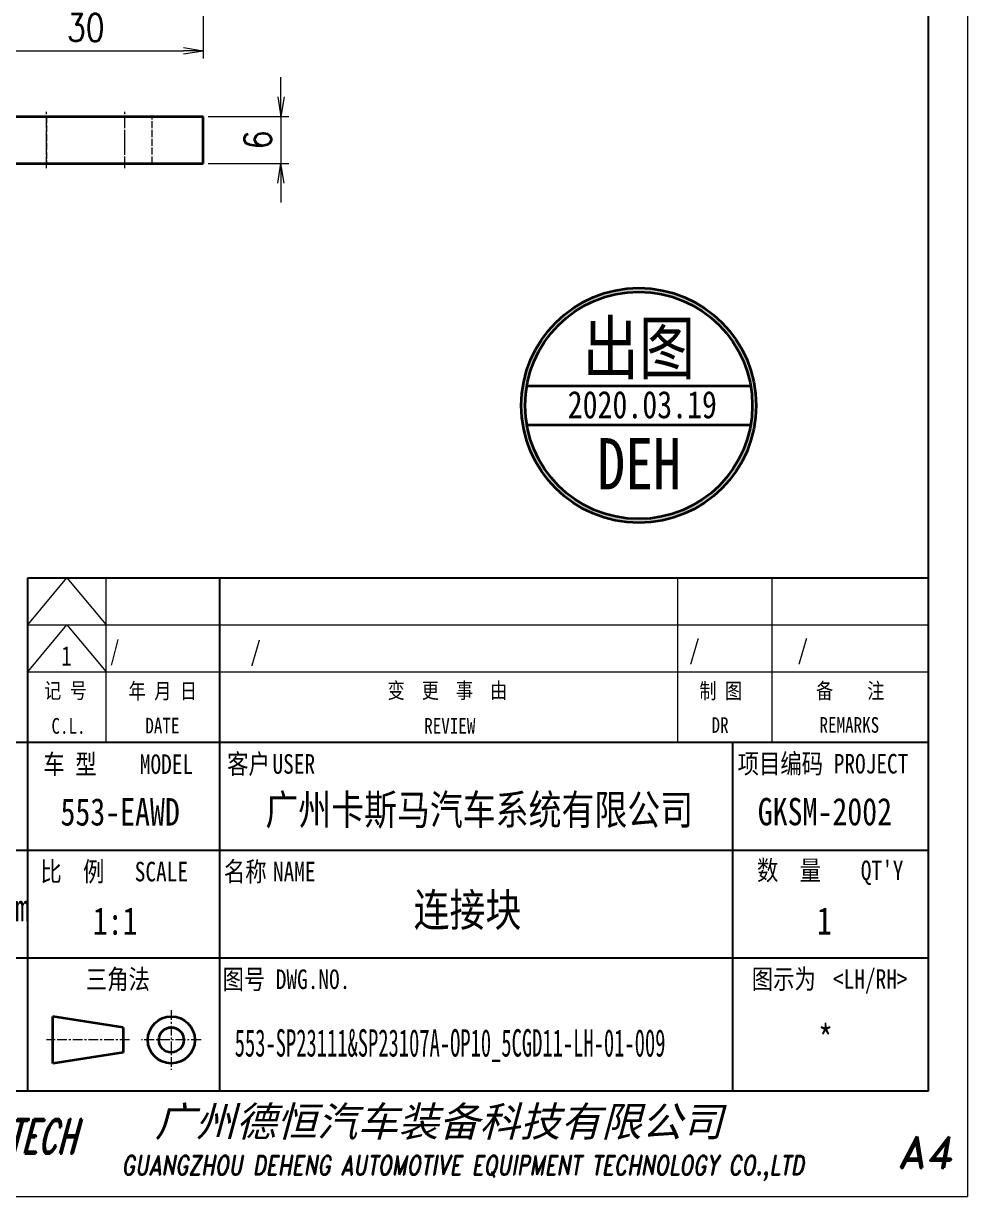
# Model space of a CAD drawing. Header units: millimetres. Extents: x -50531 to 104182, y -50696 to 36723.
# Drawn here: x -49361.1 to -49240.6, y 35594.6 to 35744.5 of the extents above; entities that cross this region are included whole.
import ezdxf
from ezdxf.enums import TextEntityAlignment as Align

# ---------------------------------------------------------------- set-up
doc = ezdxf.new("R2010")
doc.units = ezdxf.units.MM
doc.header["$LTSCALE"] = 0.5
for name, pattern in [('AM_ISO02W050x2', [3.75, 3, -0.75]), ('AM_ISO08W050x2', [9, 6, -0.75, 1.5, -0.75]), ('CENTER', [2, 1.25, -0.25, 0.25, -0.25]), ('DASHDOT', [18.5, 12, -3, 0.5, -3]), ('DASHED', [15, 12, -3])]:
    doc.linetypes.add(name, pattern=pattern)
for name, color, linetype, lineweight in [('中心线', 2, 'AM_ISO08W050x2', 18), ('印章专用-出图', 1, 'Continuous', 80), ('图框', 7, 'Continuous', 18), ('标注线', 3, 'Continuous', 18), ('粗实线', 7, 'Continuous', 35), ('虚线', 1, 'AM_ISO02W050x2', 18)]:
    doc.layers.add(name, color=color, linetype=linetype, lineweight=lineweight)
for name, color, linetype in [('图\\M+19E79\\M+195B6\\M+18E9A', 7, 'Continuous'), ('图号', 7, 'Continuous'), ('图名', 7, 'Continuous'), ('数量', 7, 'Continuous'), ('表面处理', 7, 'Continuous'), ('车型', 7, 'Continuous')]:
    doc.layers.add(name, color=color, linetype=linetype)
doc.layers.add('打印-禁用', color=7, linetype='Continuous', lineweight=15, plot=False)
doc.styles.add('DIM', font='romans.shx', dxfattribs={"width": 0.8, "bigfont": 'bigfont.shx'})
doc.styles.add('STYLE1', font='')
doc.styles.add('国标', font='simfang.ttf', dxfattribs={"width": 0.8})
doc.styles.add('标题\\M+18E9A', font='romand.shx', dxfattribs={"oblique": 10, "bigfont": 'bigfont.shx'})
doc.styles.get('STYLE1').set_extended_font_data('SimSun')
doc.dimstyles.new('DEH 1-1$0', dxfattribs={"dimtxt": 3.5, "dimasz": 2.5, "dimexe": 1, "dimexo": 0.625, "dimgap": 1.2, "dimtad": 1, "dimzin": 9, "dimdsep": 46, "dimtxsty": 'DIM', "dimblk": 'OPEN', "dimcen": 0, "dimclrd": 8, "dimclre": 8, "dimclrt": 2, "dimazin": 2, "dimtfac": 0.5, "dimtmove": 0, "dimatfit": 3, "dimldrblk": 'OPEN', "dimfxl": 0, "dimtolj": 2, "dimlwd": 18, "dimlwe": 18, "dimarcsym": 0})

# ---------------------------------------------------------------- blocks, each defined once
blk = doc.blocks.new('GZDEH零件A4图框V01版')
at = {"layer": '中心线', "color": 1, "linetype": 'CENTER', "lineweight": 5, "ltscale": 2}
for p, q in [((108.33, 23.8), (108.33, 16.2)), ((103, 20), (92.4, 20)), ((112.13, 20), (104.53, 20))]:
    blk.add_line(p, q, dxfattribs=at)
at = {"layer": '图\\M+19E79\\M+195B6\\M+18E9A', "linetype": 'Continuous'}
for p, q in [((205, 13.5), (205, 292)), ((205, 13.5), (205, 97)), ((90, 79), (205, 79)), ((90, 13.5), (90, 79)), ((25, 13.5), (205, 13.5))]:
    blk.add_line(p, q, dxfattribs=at)
at = {"layer": '图\\M+19E79\\M+195B6\\M+18E9A', "color": 9}
for p, q in [((114.5, 79), (114.5, 13.5)), ((205, 58), (25, 58)), ((114.5, 58), (114.5, 13.5)), ((180, 58), (180, 13.5)), ((25, 44.25), (205, 44.25)), ((25, 30.5), (205, 30.5))]:
    blk.add_line(p, q, dxfattribs=at)
at = {"layer": '图框', "color": 9}
for p, q in [((90, 73), (95, 79)), ((95, 79), (100, 73)), ((100, 58), (100, 79)), ((173, 58), (173, 79)), ((185, 79), (185, 58)), ((90, 73), (205, 73)), ((90, 67), (95, 73)), ((95, 73), (100, 67)), ((90, 67), (205, 67))]:
    blk.add_line(p, q, dxfattribs=at)
at = {"layer": '图框', "color": 2, "linetype": 'ByBlock', "lineweight": 35}
for p, q in [((102.2, 21.6), (93.2, 23)), ((93.2, 17), (93.2, 23)), ((102.2, 21.6), (102.2, 18.4)), ((102.2, 18.4), (93.2, 17))]:
    blk.add_line(p, q, dxfattribs=at)
for radius in [3, 1.6]:
    blk.add_circle((108.33, 20), radius, dxfattribs=at)
at = {"layer": '打印-禁用', "linetype": 'Continuous'}
for p in [(210, 297), (0, 0)]:
    blk.add_line(p, (210, 0), dxfattribs=at)
at = {"layer": '图\\M+19E79\\M+195B6\\M+18E9A', "color": 9, "style": '国标', "width": 0.8}
for s, p in [('车 型', (95.38, 55.27)), ('MODEL', (107.71, 55.22))]:
    blk.add_text(s, height=2.5, dxfattribs=at).set_placement(p, align=Align.MIDDLE)
for s, p in [('客户', (118.19, 54)), ('USER', (123.97, 54))]:
    blk.add_text(s, height=2.5, dxfattribs=at).set_placement(p, align=Align.CENTER)
for s, p in [('项目编码 PROJECT', (180.64, 54.03)), ('比  例\u3000', (91.61, 40.25)), ('SCALE', (103.66, 40.25)), ('名称\u3000', (115.05, 40.25)), ('NAME', (121.31, 40.25)), ('数  量', (183.12, 40.41)), ("QT'Y ", (196.37, 40.41)), ('三角法', (97.41, 26.5)), ('图号', (114.87, 26.5)), ('DWG.NO.', (121.67, 26.5)), ('图示为', (182.45, 26.53)), ('<LH/RH>', (192.82, 26.53))]:
    blk.add_text(s, height=2.5, dxfattribs=at).set_placement(p)
at = {"layer": '图\\M+19E79\\M+195B6\\M+18E9A', "color": 7, "lineweight": -3, "style": 'STYLE1', "oblique": 15}
blk.add_text('广州德恒汽车装备科技有限公司', height=3.8, dxfattribs=at).set_placement((106.21, 7.68))
at = {"layer": '图\\M+19E79\\M+195B6\\M+18E9A', "color": 7, "style": '标题\\M+18E9A'}
for s, height, oblique, width, p in [('DEH-TECH', 4.4, 15, 0.6, (86.78, 7.69)), ('GUANGZHOU DEHENG AUTOMOTIVE EQUIPMENT TECHNOLOGY CO.,LTD ', 2.5, 10, 0.75, (146.18, 3.62))]:
    blk.add_text(s, height=height, dxfattribs=dict(at, oblique=oblique, width=width)).set_placement(p, align=Align.MIDDLE)
at = {"layer": '图\\M+19E79\\M+195B6\\M+18E9A', "color": 7, "style": '标题\\M+18E9A', "oblique": 10}
blk.add_text('A4', height=4, dxfattribs=at).set_placement((204.57, 5.66), align=Align.MIDDLE)
at = {"layer": '图框', "color": 9, "style": '国标', "width": 0.8}
for s, p in [('变  更  事  由', (143.58, 63.63)), ('记 号', (94.82, 63.62)), ('年 月 日', (107.24, 63.57)), ('C.L.', (95.2, 59.11)), ('DATE', (107.19, 59.14)), ('REVIEW', (143.89, 59.11))]:
    blk.add_text(s, height=2, dxfattribs=at).set_placement(p, align=Align.CENTER)
for s, p in [('制 图', (178.49, 64.61)), ('备    注', (195.02, 64.64)), ('DR', (178.4, 60.22)), ('REMARKS', (194.91, 60.23))]:
    blk.add_text(s, height=2, dxfattribs=at).set_placement(p, align=Align.MIDDLE)
blk = doc.blocks.new('DEH A4')
at = {"layer": '图框'}
blk.add_blockref('GZDEH零件A4图框V01版', (0, 0), dxfattribs=at)
blk = doc.blocks.new('_Open')
at = {"color": 0, "linetype": 'ByBlock', "lineweight": -2}
for p, q in [((-1, 0.167), (0, 0)), ((-1, -0.167), (0, 0)), ((0, 0), (-1, 0))]:
    blk.add_line(p, q, dxfattribs=at)
blk = doc.blocks.new('*D89')
at = {"layer": 'Defpoints', "color": 0, "transparency": 16777216}
for p in [(-49368.19, 35757.88), (-49338.19, 35757.88), (-49338.19, 35740.99)]:
    blk.add_point(p, dxfattribs=at)
at = {"layer": '标注线', "color": 8, "lineweight": 18, "transparency": 16777216}
for p, q in [((-49368.19, 35757.25), (-49368.19, 35739.99)), ((-49338.19, 35757.25), (-49338.19, 35739.99)), ((-49365.69, 35740.99), (-49340.69, 35740.99))]:
    blk.add_line(p, q, dxfattribs=at)
at = {"layer": '标注线', "color": 8, "lineweight": 18, "transparency": 16777216, "xscale": 2.5, "yscale": 2.5, "zscale": 2.5, "rotation": 180}
blk.add_blockref('_Open', (-49368.19, 35740.99), dxfattribs=at)
at = {"layer": '标注线', "color": 8, "lineweight": 18, "transparency": 16777216, "xscale": 2.5, "yscale": 2.5, "zscale": 2.5}
blk.add_blockref('_Open', (-49338.19, 35740.99), dxfattribs=at)
at = {"layer": '标注线', "color": 2, "transparency": 16777216, "insert": (-49353.19, 35743.94), "char_height": 3.5, "attachment_point": 5, "style": 'DIM'}
blk.add_mtext('\\A2;30', dxfattribs=at)
blk = doc.blocks.new('*D96')
at = {"layer": 'Defpoints', "color": 0, "transparency": 16777216}
for p in [(-49338.19, 35732.59), (-49338.19, 35726.59), (-49328.26, 35726.59)]:
    blk.add_point(p, dxfattribs=at)
at = {"layer": '标注线', "color": 8, "lineweight": 18, "transparency": 16777216}
for p, q in [((-49328.26, 35735.09), (-49328.26, 35737.59)), ((-49337.56, 35732.59), (-49327.26, 35732.59)), ((-49328.26, 35732.59), (-49328.26, 35726.59)), ((-49337.56, 35726.59), (-49327.26, 35726.59)), ((-49328.26, 35724.09), (-49328.26, 35721.59))]:
    blk.add_line(p, q, dxfattribs=at)
at = {"layer": '标注线', "color": 8, "lineweight": 18, "transparency": 16777216, "xscale": 2.5, "yscale": 2.5, "zscale": 2.5}
for p, rotation in [((-49328.26, 35732.59), 270), ((-49328.26, 35726.59), 90)]:
    blk.add_blockref('_Open', p, dxfattribs=dict(at, rotation=rotation))
at = {"layer": '标注线', "color": 2, "transparency": 16777216, "insert": (-49331.21, 35729.59), "char_height": 3.5, "attachment_point": 5, "rotation": 90, "style": 'DIM'}
blk.add_mtext('\\A2;6', dxfattribs=at)
blk = doc.blocks.new('出图章')
at = {"layer": '印章专用-出图'}
h = blk.add_hatch(color=256, dxfattribs=at)
h.paths.add_polyline_path([(15, 0, 1), (-15, 0, 1)])
h.paths.add_polyline_path([(14.5, 0, 1), (-14.5, 0, 1)], flags=16)
h.paths.add_polyline_path([(-7.31, -12.35), (7.41, -12.35), (7.41, -2.73), (-7.31, -2.73)], flags=8)
at = {"layer": '印章专用-出图', "lineweight": 35}
for p, q in [((-14.28, 2.5), (14.28, 2.5)), ((-14.28, -2.5), (14.28, -2.5))]:
    blk.add_line(p, q, dxfattribs=at)
for radius in [15, 14.5]:
    blk.add_circle((0, 0), radius, dxfattribs=at)
at = {"layer": '印章专用-出图', "color": 4, "style": '国标', "width": 0.8}
blk.add_text('DEH', height=6.562, dxfattribs=at).set_placement((0.05, -10.74), align=Align.CENTER)
at = {"layer": '印章专用-出图', "color": 3, "style": '国标', "width": 0.8}
blk.add_attdef('出图', text='', height=6.6, dxfattribs=at).set_placement((0, 7.35), align=Align.MIDDLE_CENTER)
at = {"layer": '印章专用-出图', "color": 2, "style": '国标', "width": 0.8}
blk.add_attdef('XXXX.XX.XX', text='', height=3.5, dxfattribs=at).set_placement((0.45, 0.1), align=Align.MIDDLE_CENTER)
blk = doc.blocks.new('YZ-CT')
at = {"layer": '印章专用-出图'}
blk.add_blockref('出图章', (0.63, 0), dxfattribs=at).add_auto_attribs({'出图': '出图', 'XXXX.XX.XX': '2020.03.19'})

msp = doc.modelspace()

# ---------------------------------------------------------------- linework, layer by layer
at = {"layer": '中心线', "linetype": 'DASHDOT', "lineweight": 13, "ltscale": 0.179999}
for p, q in [((-49358.189, 35725.991), (-49358.189, 35733.191)), ((-49348.189, 35725.991), (-49348.189, 35733.191))]:
    msp.add_line(p, q, dxfattribs=at)
at = {"layer": '粗实线', "lineweight": 35}
for p, q in [((-49368.189, 35732.591), (-49338.189, 35732.591)), ((-49368.189, 35726.591), (-49338.189, 35726.591))]:
    msp.add_line(p, q, dxfattribs=at)
at = {"layer": '粗实线', "lineweight": 35, "ltscale": 0.15}
msp.add_line((-49338.189, 35726.591), (-49338.189, 35732.591), dxfattribs=at)
at = {"layer": '虚线', "linetype": 'DASHED', "lineweight": 13, "ltscale": 0.15}
for p, q in [((-49358.189, 35732.591), (-49358.189, 35726.591)), ((-49358.189, 35726.591), (-49358.189, 35732.591)), ((-49358.189, 35726.591), (-49358.189, 35732.591)), ((-49358.189, 35726.591), (-49358.189, 35732.591)), ((-49358.189, 35726.591), (-49358.189, 35732.591)), ((-49348.189, 35726.591), (-49348.189, 35732.591)), ((-49348.189, 35726.591), (-49348.189, 35732.591)), ((-49348.189, 35726.591), (-49348.189, 35732.591)), ((-49348.189, 35726.591), (-49348.189, 35732.591)), ((-49344.689, 35726.591), (-49344.689, 35732.591)), ((-49344.689, 35726.591), (-49344.689, 35732.591))]:
    msp.add_line(p, q, dxfattribs=at)

# ---------------------------------------------------------------- block references
at = {"layer": '印章专用-出图'}
msp.add_blockref('YZ-CT', (-49283.201, 35695.69), dxfattribs=at)
at = {"layer": '图框'}
msp.add_blockref('DEH A4', (-49450.591, 35594.648), dxfattribs=at)

# ---------------------------------------------------------------- texts
at = {"layer": '图\\M+19E79\\M+195B6\\M+18E9A', "color": 3, "style": '国标'}
for s, height, width, p in [('/', 2.5, 0.705904, (-49350.081, 35663.12)), ('/', 2.5, 0.8, (-49332.174, 35663.035)), ('/', 2.5, 0.8, (-49276.141, 35663.218)), ('/', 2.5, 0.8, (-49262.309, 35663.229)), ('1', 2.5, 0.8, (-49356.324, 35662.444)), ('广州卡斯马汽车系统有限公司', 3.85, 0.8, (-49330.246, 35642.128)), ('GKSM-2002', 3.5, 0.8, (-49267.374, 35642.058)), ('1:1', 3.5, 0.8, (-49352.29, 35628.081))]:
    msp.add_text(s, height=height, dxfattribs=dict(at, width=width)).set_placement(p)
at = {"layer": '图\\M+19E79\\M+195B6\\M+18E9A', "color": 3, "style": '国标', "width": 0.8}
msp.add_text('*', height=3.5, dxfattribs=at).set_placement((-49258.719, 35613.064), align=Align.CENTER)
at = {"layer": '图号', "color": 3, "style": '国标', "width": 0.55}
msp.add_text('553-SP23111&SP23107A-OP10_5CGD11-LH-01-009', height=3.5, dxfattribs=at).set_placement((-49334.164, 35612.521))
at = {"layer": '图名', "color": 3, "style": '国标', "width": 0.8}
msp.add_text('连接块', height=4.2, dxfattribs=at).set_placement((-49304.439, 35629.161), align=Align.CENTER)
at = {"layer": '数量', "color": 3, "style": '国标', "width": 0.8}
msp.add_text('1', height=3.5, dxfattribs=at).set_placement((-49258.873, 35628.096), align=Align.CENTER)
at = {"layer": '表面处理', "color": 3, "style": '国标', "width": 0.8}
msp.add_text('喷漆：乳白色 9001-Gream', height=3.5, dxfattribs=at).set_placement((-49382.291, 35629.791), align=Align.CENTER)
at = {"layer": '车型', "color": 3, "style": '国标', "width": 0.8}
msp.add_text('553-EAWD', height=3.5, dxfattribs=at).set_placement((-49348.796, 35642.029), align=Align.CENTER)

# ---------------------------------------------------------------- dimensions: what is measured, and where the dimension line sits
at = {"layer": '标注线'}
dim = msp.add_linear_dim(base=(-49338.189, 35740.987), p1=(-49368.189, 35757.876), p2=(-49338.189, 35757.876), dimstyle='DEH 1-1$0', dxfattribs=at)
dim.commit()
dim.dimension.update_dxf_attribs({"geometry": '*D89', "text_midpoint": (-49353.189, 35743.937)})
dim = msp.add_linear_dim(base=(-49328.255, 35726.591), p1=(-49338.189, 35732.591), p2=(-49338.189, 35726.591), angle=90, dimstyle='DEH 1-1$0', dxfattribs=at)
dim.commit()
dim.dimension.update_dxf_attribs({"geometry": '*D96', "text_midpoint": (-49331.205, 35729.591)})

doc.saveas('drawing.dxf')
